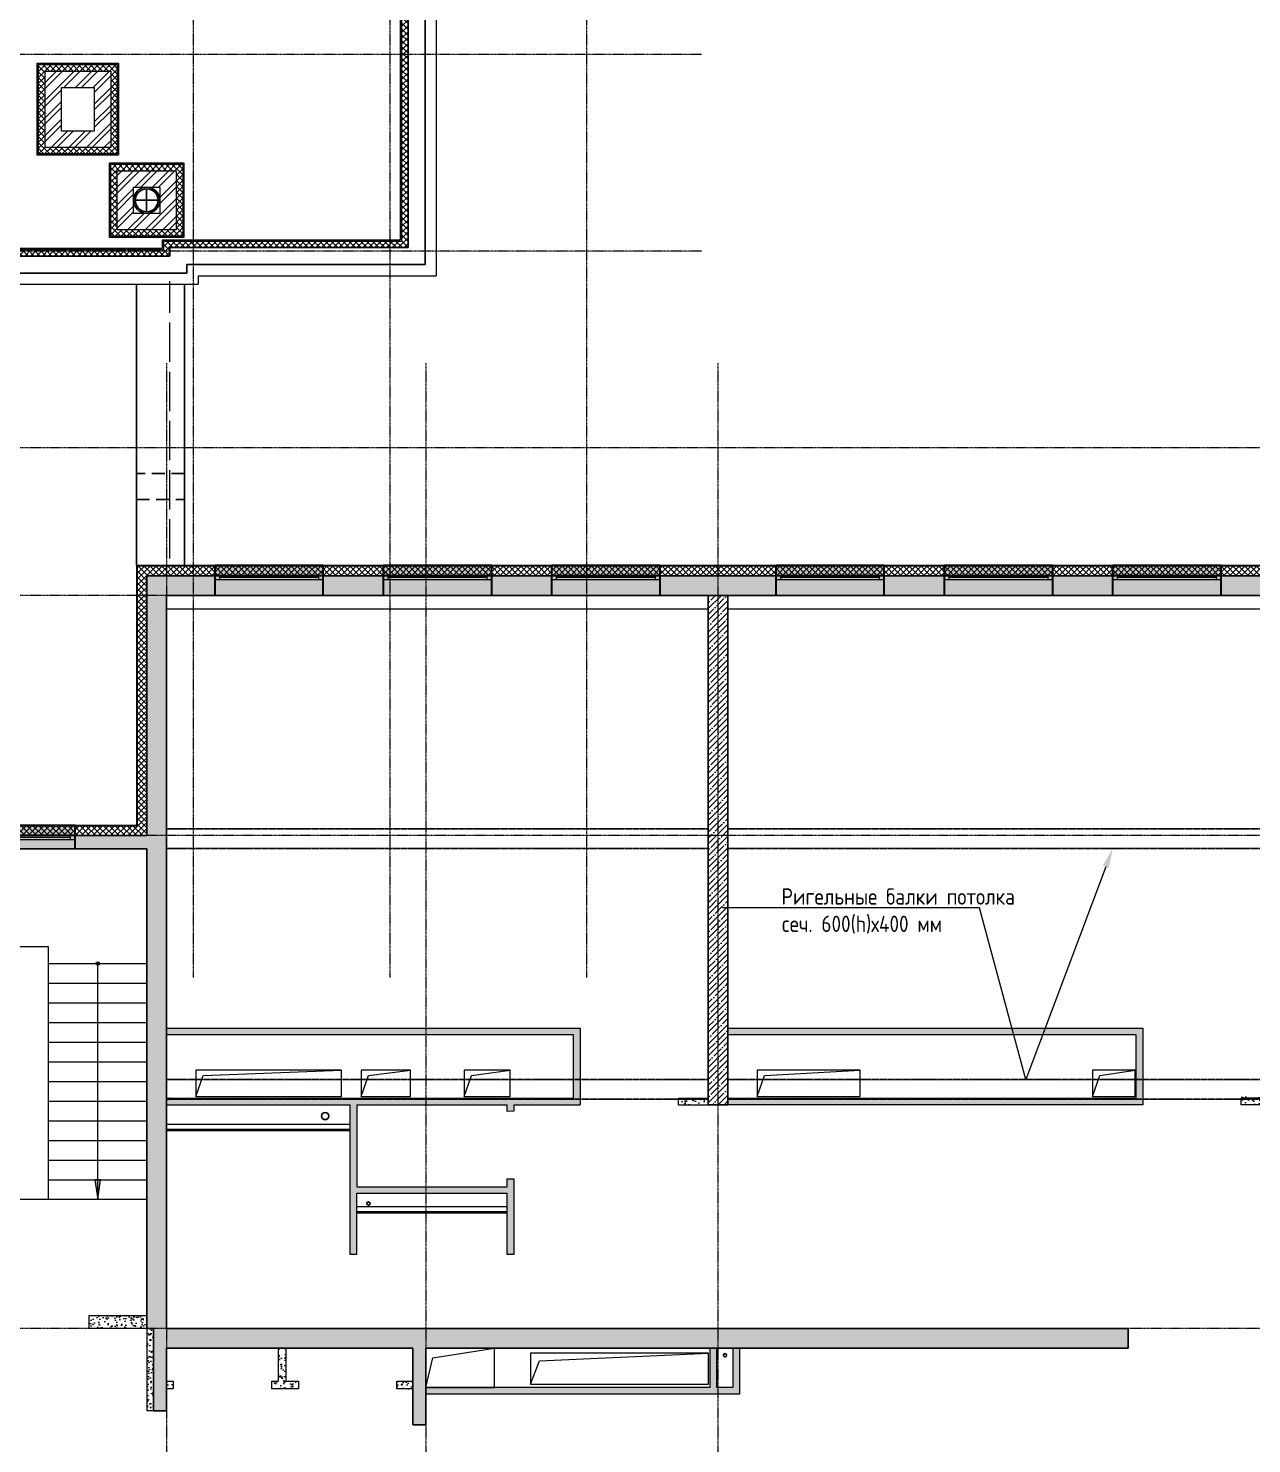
# Model space of a CAD drawing. Header units: millimetres. Extents: x -222892 to 671268, y 0 to 135099.
# Drawn here: x 345003 to 363671, y 73409 to 95001 of the extents above; entities that cross this region are included whole.
import ezdxf
from ezdxf import colors
from ezdxf.entities.mleader import LeaderData, LeaderLine
from ezdxf.enums import TextEntityAlignment as Align
from ezdxf.math import Vec2, Vec3

# ---------------------------------------------------------------- set-up
doc = ezdxf.new("R2010")
doc.units = ezdxf.units.MM
for name, pattern in [('ACAD_ISO02W100', [15, 12, -3]), ('ADSK_Штриховая_ш2 п1', [3, 2, -1]), ('HIDDEN', [6, 4, -2]), ('осевая', [2, 1.25, -0.25, 0.25, -0.25])]:
    doc.linetypes.add(name, pattern=pattern)
for name, color, linetype in [('_TEXT', 7, 'Continuous'), ('АР_Парапет', 142, 'Continuous'), ('АР_Сущ Несущая стена', 216, 'Continuous'), ('КР_БалкиЖБ', 7, 'ADSK_Штриховая_ш2 п1'), ('М_дефлектор', 122, 'Continuous'), ('ОТВ.ВК', 212, 'Continuous'), ('перекр 0.3', 181, 'Continuous')]:
    doc.layers.add(name, color=color, linetype=linetype)
for name, color, linetype, lineweight in [('АР_Лестницы', 250, 'Continuous', 15), ('АР_Навесной фасад', 190, 'Continuous', 5), ('АР_Окна БЛОК', 250, 'Continuous', 5), ('АР_Перегородки газоблок', 165, 'Continuous', 5), ('АР_Перегородки газоблок_Штрих', 165, 'Continuous', 5), ('АР_Перегородки кирпич', 244, 'Continuous', 5), ('АР_Перегородки_кирпич_Штрих', 244, 'Continuous', 5), ('АР_Подоконники', 163, 'Continuous', 5), ('АР_Утеплитель', 154, 'Continuous', 5), ('АР_Штрих утеплитель', 24, 'Continuous', 5), ('АР_Штриховка монолит', 250, 'Continuous', 5), ('КР_Оси', 7, 'Continuous', 5), ('КР_Тонкая', 250, 'Continuous', 5), ('М_проемы ОВ 4-5эт', 172, 'Continuous', 5), ('пунктир', 251, 'Continuous', 5)]:
    doc.layers.add(name, color=color, linetype=linetype, lineweight=lineweight)
doc.styles.add('ISOCPEUR', font='isocpeur.ttf', dxfattribs={"width": 0.85})

# ---------------------------------------------------------------- blocks, each defined once
blk = doc.blocks.new('_DotSmall')
at = {"color": 0, "linetype": 'ByBlock', "const_width": 0.5}
blk.add_lwpolyline([(-0.0625, 0, 1), (0.0625, 0, 1)], format="xyb", close=True, dxfattribs=at)
blk = doc.blocks.new('*U4577')
h = blk.add_hatch(color=256)
h.dxf.hatch_style = 1
edge = h.paths.add_edge_path()
edge.add_arc((0, 0), 27.6, 359.64, 719.64)
h = blk.add_hatch(color=256)
h.dxf.hatch_style = 1
h.paths.add_polyline_path([(3300, -44), (3300, 44), (3600, 0)])
blk.add_line((3600, 0), (0, 0))
blk.add_lwpolyline([(3300, 44), (3300, -44), (3600, 0), (3300, 44)])
blk.add_circle((0, 0), 27.6)
blk = doc.blocks.new('*U4499')
at = {"true_color": 0xffffff}
h = blk.add_hatch(color=7, dxfattribs=at)
h.dxf.hatch_style = 1
h.paths.add_polyline_path([(-1600, -140), (0, -140), (0, 220), (-1600, 220)])
at = {"lineweight": 30}
for p, q in [((-1600, -140), (-1600, 220)), ((0, -140), (0, 220))]:
    blk.add_line(p, q, dxfattribs=at)
for p, q in [((0, 220), (-1600, 220)), ((-1600, 70), (0, 70)), ((-1600, 0), (0, 0)), ((-1530, 0), (-1530, 70)), ((-1530, 35), (-70, 35)), ((-70, 0), (-70, 70)), ((-1600, -140), (0, -140)), ((-1600, -140), (-1600, -140)), ((-1600, -140), (-1600, -140)), ((0, -140), (0, -140)), ((0, -140), (0, -140))]:
    blk.add_line(p, q)
blk = doc.blocks.new('*U4551')
at = {"true_color": 0xffffff}
h = blk.add_hatch(color=7, dxfattribs=at)
h.dxf.hatch_style = 1
h.paths.add_polyline_path([(-1650, -240), (0, -240), (0, 220), (-1650, 220)])
at = {"lineweight": 30}
for p, q in [((-1650, -240), (-1650, 220)), ((0, -240), (0, 220))]:
    blk.add_line(p, q, dxfattribs=at)
for p, q in [((0, 220), (-1650, 220)), ((-1650, 70), (0, 70)), ((-1650, 0), (0, 0)), ((-1580, 0), (-1580, 70)), ((-1580, 35), (-70, 35)), ((-70, 0), (-70, 70)), ((-1650, -240), (0, -240)), ((-1650, -240), (-1650, -240)), ((-1650, -240), (-1650, -240)), ((0, -240), (0, -240)), ((0, -240), (0, -240))]:
    blk.add_line(p, q)
blk = doc.blocks.new('A$Cd8bddbec')
at = {"color": 251, "linetype": 'ByBlock'}
for points in [[(-175, 0), (175, 0)], [(-2, 175), (-2, -175)]]:
    blk.add_lwpolyline(points, dxfattribs=at)
blk.add_circle((0, 0), 175, dxfattribs=at)
at = {"layer": 'М_дефлектор'}
blk.add_circle((-2, 0), 200, dxfattribs=at)
blk = doc.blocks.new('*U5853')
at = {"color": 0, "linetype": 'ByBlock', "lineweight": -2, "ltscale": 10}
blk.add_line((0, 0), (-79501, 0), dxfattribs=at)
blk = doc.blocks.new('*U5858')
at = {"color": 0, "linetype": 'ByBlock', "lineweight": -2, "ltscale": 10}
blk.add_line((0, 0), (0, -36499), dxfattribs=at)
at = {"color": 0, "linetype": 'Continuous', "lineweight": -2}
blk.add_line((0, -36499), (0, -36599), dxfattribs=at)
blk.add_circle((0, -36999), 400, dxfattribs=at)
at = {"color": 0, "linetype": 'Continuous', "lineweight": -2, "style": 'ISOCPEUR', "width": 0.85}
blk.add_text('5', height=350, dxfattribs=at).set_placement((0, -36999), align=Align.MIDDLE_CENTER)
blk = doc.blocks.new('*U5859')
at = {"color": 0, "linetype": 'ByBlock', "lineweight": -2, "ltscale": 10}
blk.add_line((0, 0), (0, -36499), dxfattribs=at)
at = {"color": 0, "linetype": 'Continuous', "lineweight": -2}
blk.add_line((0, -36499), (0, -36599), dxfattribs=at)
blk.add_circle((0, -36999), 400, dxfattribs=at)
at = {"color": 0, "linetype": 'Continuous', "lineweight": -2, "style": 'ISOCPEUR', "width": 0.85}
blk.add_text('7', height=350, dxfattribs=at).set_placement((0, -36999), align=Align.MIDDLE_CENTER)
blk = doc.blocks.new('*U5860')
at = {"color": 0, "linetype": 'ByBlock', "lineweight": -2, "ltscale": 10}
blk.add_line((0, 0), (0, -36499), dxfattribs=at)
at = {"color": 0, "linetype": 'Continuous', "lineweight": -2}
blk.add_line((0, -36499), (0, -36599), dxfattribs=at)
blk.add_circle((0, -36999), 400, dxfattribs=at)
at = {"color": 0, "linetype": 'Continuous', "lineweight": -2, "style": 'ISOCPEUR', "width": 0.85}
blk.add_text('9', height=350, dxfattribs=at).set_placement((0, -36999), align=Align.MIDDLE_CENTER)
blk = doc.blocks.new('*U5868')
at = {"color": 0, "linetype": 'ByBlock', "lineweight": -2, "ltscale": 10}
blk.add_line((0, 0), (-79501, 0), dxfattribs=at)
blk = doc.blocks.new('*U5869')
at = {"color": 0, "linetype": 'ByBlock', "lineweight": -2, "ltscale": 10}
blk.add_line((0, 0), (-79501, 0), dxfattribs=at)
blk = doc.blocks.new('*U5870')
at = {"color": 0, "linetype": 'ByBlock', "lineweight": -2, "ltscale": 10}
blk.add_line((0, 0), (-79501, 0), dxfattribs=at)
blk = doc.blocks.new('*U5871')
at = {"color": 0, "linetype": 'ByBlock', "lineweight": -2, "ltscale": 10}
blk.add_line((0, 0), (-35117, 0), dxfattribs=at)
blk = doc.blocks.new('*U5872')
at = {"color": 0, "linetype": 'ByBlock', "lineweight": -2, "ltscale": 10}
blk.add_line((0, 0), (-35117, 0), dxfattribs=at)
blk = doc.blocks.new('*U5889')
at = {"color": 0, "linetype": 'ByBlock', "lineweight": -2, "ltscale": 10}
blk.add_line((0, 0), (0, -53278), dxfattribs=at)
blk = doc.blocks.new('*U5890')
at = {"color": 0, "linetype": 'ByBlock', "lineweight": -2, "ltscale": 10}
blk.add_line((0, 0), (0, -53278), dxfattribs=at)
blk = doc.blocks.new('*U5891')
at = {"color": 0, "linetype": 'ByBlock', "lineweight": -2, "ltscale": 10}
blk.add_line((0, 0), (0, -53278), dxfattribs=at)
blk = doc.blocks.new('A$C4c190d01')
at = {"layer": 'КР_Оси', "linetype": 'осевая'}
for name, p in [('*U5889', (17569.9, 78593.6)), ('*U5890', (20569.9, 78593.6)), ('*U5891', (23569.9, 78593.6)), ('*U5872', (25328.8, 39395)), ('*U5871', (25328.8, 36395)), ('*U5858', (17165, 34687.4)), ('*U5859', (21120, 34687.4)), ('*U5860', (25575, 34687.4)), ('*U5870', (69712.8, 33395)), ('*U5869', (69712.8, 31145)), ('*U5868', (69712.8, 27480)), ('*U5853', (69712.8, 19960))]:
    blk.add_blockref(name, p, dxfattribs=at)

msp = doc.modelspace()

# ---------------------------------------------------------------- hatches: boundary and pattern name
at = {"layer": 'АР_Перегородки газоблок_Штрих', "ltscale": 100}
h = msp.add_hatch(dxfattribs=at)
h.set_pattern_fill('AR-CONC', color=256)
h.paths.add_polyline_path([(353423.3, 79748.5), (347518.7, 79748.5), (347518.7, 79648.5), (353323.3, 79648.5), (353323.3, 78680.3), (353423.3, 78680.3)])
h.paths.add_polyline_path([(347518.7, 79748.5), (347113.8, 79748.5), (347113.8, 79648.5), (347518.7, 79648.5)])
h = msp.add_hatch(dxfattribs=at)
h.set_pattern_fill('AR-CONC', color=256)
h.paths.add_polyline_path([(362010.1, 79748.5), (356094.7, 79748.5), (356094.7, 79648.4), (361910.2, 79648.4), (361910.2, 78680.3), (362010.2, 78680.3)])
h.paths.add_polyline_path([(356094.7, 79748.4), (355678.8, 79748.4), (355678.8, 79648.4), (356094.7, 79648.4)])
h = msp.add_hatch(dxfattribs=at)
h.set_pattern_fill('AR-CONC', color=256)
h.paths.add_polyline_path([(352411.5, 77448.7), (352311.3, 77448.6), (352310.9, 77328.8), (350014.1, 77328.6), (350014.1, 78580.4), (352311.2, 78580.3), (352311.4, 78478.7), (352411.4, 78479), (352411.2, 78580.3), (353423.3, 78580.3), (353423.4, 78680.3), (347266.5, 78680.4), (347113.8, 78700.4), (347113.8, 78580.4), (349914.1, 78580.3), (349914.1, 76295.8), (350014.1, 76295.8), (350014.1, 77228.7), (352311.1, 77228.7), (352311.5, 76295.7), (352411.5, 76295.7)])
h = msp.add_hatch(dxfattribs=at)
h.set_pattern_fill('AR-CONC', color=256)
h.paths.add_polyline_path([(355378.8, 78679.4), (354923.3, 78679.4), (354923.3, 78580.3), (355378.8, 78580.3)])
h = msp.add_hatch(dxfattribs=at)
h.set_pattern_fill('AR-CONC', color=256)
h.paths.add_polyline_path([(362010.2, 78680.3), (355678.8, 78679.9), (355678.8, 78580.3), (362010, 78580.3)])
h = msp.add_hatch(dxfattribs=at)
h.set_pattern_fill('AR-CONC', color=256)
h.paths.add_polyline_path([(363943.8, 78640.3), (363943.8, 78700.3), (363697.7, 78700.2), (363697.7, 78580.2), (363700.3, 78580.2), (363510.1, 78580.2), (363510.1, 78700.2), (363697.6, 78700.2), (363697.7, 78580.2), (363943.8, 78580.3)])
h = msp.add_hatch(dxfattribs=at)
h.set_pattern_fill('AR-CONC', color=256)
h.paths.add_polyline_path([(345932.7, 75365.7), (345932.7, 75165.7), (346813.7, 75165.7), (346813.9, 75365.7)])
h = msp.add_hatch(dxfattribs=at)
h.set_pattern_fill('AR-CONC', color=256)
h.paths.add_polyline_path([(346813.8, 75165.7), (346913.8, 75165.7), (346913.8, 73908.2), (346813.8, 73908.2)])
h = msp.add_hatch(dxfattribs=at)
h.set_pattern_fill('AR-CONC', color=256)
h.paths.add_polyline_path([(350627, 74364.5), (350627, 74244.5), (350868.7, 74244.5), (350868.9, 74364.5)])
h.paths.add_polyline_path([(349127, 74244.5), (349127, 74364.5), (348933.8, 74364.5), (348933.8, 74865.7), (348813.8, 74865.7), (348813.8, 74364.5), (348713.9, 74364.5), (348713.7, 74244.5)])
h = msp.add_hatch(dxfattribs=at)
h.set_pattern_fill('AR-CONC', color=256)
h.paths.add_polyline_path([(355503.8, 74264.5), (355503.8, 74865.7), (355403.8, 74865), (355403.8, 74264.5), (351068.8, 74264.5), (351068.8, 74164.5), (355853.8, 74164.5), (355853.8, 74865.7), (355753.8, 74865.7), (355753.8, 74264.5)])
h = msp.add_hatch(dxfattribs=at)
h.set_pattern_fill('AR-CONC', color=256)
h.paths.add_polyline_path([(347213.8, 74364.5), (347113.8, 74364.5), (347113.8, 74244.5), (347213.8, 74244.5)])
at = {"layer": 'АР_Перегородки_кирпич_Штрих', "ltscale": 500}
h = msp.add_hatch(dxfattribs=at)
h.set_pattern_fill('ANSI32', color=256, scale=20)
h.paths.add_polyline_path([(346260.5, 93184.3), (345260.5, 93184.3), (345260.5, 94347.1), (346260.5, 94347.1)])
h.paths.add_polyline_path([(346010.5, 93434.3), (345510.5, 93434.3), (345510.5, 94097.1), (346010.5, 94097.1)], flags=16)
h = msp.add_hatch(dxfattribs=at)
h.set_pattern_fill('ANSI32', color=256, scale=20)
edge = h.paths.add_edge_path()
edge.add_arc((346808.7, 92378.5), 200, 180, 187.71982, ccw=False)
edge.add_arc((346808.7, 92378.5), 200, 172.28018, 180, ccw=False)
edge.add_line((346610.5, 92405.3), (346610.5, 92578.4))
edge.add_line((346610.5, 92578.4), (346805.4, 92578.4))
edge.add_arc((346808.7, 92378.5), 200, 89.05894, 90.94909, ccw=False)
edge.add_line((346812, 92578.4), (347008.7, 92578.5))
edge.add_line((347008.7, 92578.5), (347008.7, 92178.5))
edge.add_line((347008.7, 92178.5), (346697.6, 92178.4))
edge.add_line((346697.6, 92178.4), (346690, 91928.5))
edge.add_line((346690, 91928.5), (347258.7, 91928.5))
edge.add_line((347258.7, 91928.5), (347258.7, 92792.1))
edge.add_line((347258.7, 92792.1), (346767.5, 92792.1))
edge.add_line((346767.5, 92792.1), (346767.5, 92828.4))
edge.add_line((346767.5, 92828.4), (346360.5, 92828.4))
edge.add_line((346360.5, 92828.4), (346360.5, 91928.5))
edge.add_line((346360.5, 91928.5), (346562.6, 91928.5))
edge.add_line((346562.6, 91928.5), (346690, 91928.5))
edge.add_line((346690, 91928.5), (346697.6, 92178.4))
edge.add_line((346697.6, 92178.4), (346610.5, 92178.4))
edge.add_line((346610.5, 92178.4), (346610.5, 92351.6))
h.paths.add_polyline_path([(347258.7, 92828.5), (346767.5, 92828.4), (346767.5, 92792.1), (347258.7, 92792.1)])
at = {"layer": 'АР_Утеплитель', "ltscale": 500}
h = msp.add_hatch(dxfattribs=at)
h.set_pattern_fill('ANSI37', color=256, scale=20)
h.paths.add_polyline_path([(346260.5, 93184.3), (345260.5, 93184.3), (345260.5, 94347.1), (346260.5, 94347.1)], flags=16)
h.paths.add_polyline_path([(346360.5, 93084.3), (345160.5, 93084.3), (345160.5, 94447.1), (346360.5, 94447.1)])
h = msp.add_hatch(dxfattribs=at)
h.set_pattern_fill('ANSI37', color=256, scale=20)
h.paths.add_polyline_path([(346767.5, 92897.1), (346683.6, 92897.1), (346681.7, 92928.4), (346260.5, 92928.4), (346260.5, 91828.5), (346360.5, 91928.5), (346360.5, 92828.4), (346767.5, 92828.4)])
h.paths.add_polyline_path([(347358.7, 92928.5), (346767.9, 92928.4), (346767.9, 92897.1), (346767.6, 92828.4), (347258.7, 92828.5), (347258.7, 92792.1), (347358.7, 92792.1)])
h.paths.add_polyline_path([(346767.5, 92928.4), (346683.6, 92928.4), (346683.6, 92897.1), (346767.5, 92897.1)])
h.paths.add_polyline_path([(347358.7, 92792.1), (347258.7, 92792.1), (347258.7, 91928.5), (346360.5, 91928.5), (346260.5, 91828.5), (347358.7, 91828.5)])
at = {"layer": 'АР_Утеплитель', "ltscale": 100}
h = msp.add_hatch(dxfattribs=at)
h.set_pattern_fill('ANSI37', color=256, scale=20)
h.paths.add_polyline_path([(398463.8, 64815.7), (392113.8, 64815.7), (392113.8, 82685.7), (381613.8, 82685.7), (381613.8, 86650.7), (346813.8, 86650.7), (346813.8, 82685.7), (341838.6, 82685.7), (341838.6, 82835.7), (346663.8, 82835.7), (346663.8, 86800.7), (381763.8, 86800.7), (381763.8, 82835.7), (392263.8, 82835.7), (392263.8, 64965.7), (398613.8, 64965.7), (398613.8, 54955.7), (385213.8, 54955.7), (385213.8, 61305.7), (377333.8, 61305.7), (377333.8, 66495.7), (369098.5, 66495.7), (369098.5, 66245.7), (368948.5, 66245.7), (368948.5, 66645.7), (377483.8, 66645.7), (377483.8, 61455.7), (385363.8, 61455.7), (385363.8, 55105.7), (398463.8, 55105.7)])
at = {"layer": 'АР_Штрих утеплитель', "ltscale": 500}
h = msp.add_hatch(dxfattribs=at)
h.set_pattern_fill('ANSI37', color=256, scale=20)
h.paths.add_polyline_path([(353097.5, 127630.7), (350518.7, 127630.7), (350518.7, 127530.7), (353097.5, 127530.7)])
edge = h.paths.add_edge_path()
edge.add_line((350518.7, 127630.7), (344547.5, 127630.7))
edge.add_line((344547.5, 127630.7), (344547.5, 130631.1))
edge.add_line((344547.5, 130631.1), (335487.5, 130630.7))
edge.add_line((335487.5, 130630.7), (335487.5, 127122.7))
edge.add_line((335487.5, 127122.7), (334996.5, 127122.7))
edge.add_arc((336296.1, 116876.8), 10328, 97.22897, 132.48441)
edge.add_arc((334278.5, 119160.7), 7281.3, 132.91387, 150.37698)
edge.add_arc((334278.5, 119160.7), 7281.3, 150.37698, 180)
edge.add_line((326997.2, 119160.7), (326997.2, 118630.7))
edge.add_line((326997.2, 118630.7), (323487.5, 118630.7))
edge.add_line((323487.5, 118630.7), (323487.5, 106570.7))
edge.add_line((323487.5, 106570.7), (329427.3, 106570.7))
edge.add_line((329427.3, 106570.7), (329427.3, 82275.7))
edge.add_line((329427.3, 82275.7), (336038.8, 82275.7))
edge.add_line((336038.8, 82275.7), (336038.8, 82375.7))
edge.add_line((336038.8, 82375.7), (329527.3, 82375.7))
edge.add_line((329527.3, 82375.7), (329527.3, 106670.7))
edge.add_line((329527.3, 106670.7), (323587.5, 106670.7))
edge.add_line((323587.5, 106670.7), (323587.5, 118530.7))
edge.add_line((323587.5, 118530.7), (327097.2, 118530.7))
edge.add_line((327097.2, 118530.7), (327098.7, 119295.7))
edge.add_arc((334275.8, 119161.9), 7178.3, 150.18594, 178.93195, ccw=False)
edge.add_arc((334278.5, 119160.7), 7181.3, 133.07839, 150.18856, ccw=False)
edge.add_arc((336295.6, 116878.6), 10226.2, 97.26253, 132.60028, ccw=False)
edge.add_line((335002.8, 127022.7), (335587.5, 127022.7))
edge.add_line((335587.5, 127022.7), (335587.5, 130530.7))
edge.add_line((335587.5, 130530.7), (344447.5, 130530.7))
edge.add_line((344447.5, 130530.7), (344447.5, 127630.7))
edge.add_line((344447.5, 127630.7), (344447.5, 127530.7))
edge.add_line((344447.5, 127530.7), (350518.7, 127530.7))
edge.add_line((350518.7, 127530.7), (350518.7, 127630.7))
h = msp.add_hatch(dxfattribs=at)
h.set_pattern_fill('ANSI37', color=256, scale=20)
h.paths.add_polyline_path([(341607.3, 91525.7), (347164.6, 91525.7), (347164.6, 91655.7), (350797.5, 91655.7), (350797.5, 99215.7), (347627.3, 99215.7), (347627.3, 102135.8), (347527.3, 102135.8), (347527.3, 99115.7), (350697.5, 99115.7), (350697.5, 91755.7), (347064.6, 91755.7), (347064.6, 91625.7), (341507.3, 91625.7), (341507.3, 82845.7), (341607.3, 82845.7)])
at = {"layer": 'АР_Штриховка монолит', "ltscale": 100}
h = msp.add_hatch(dxfattribs=at)
h.set_pattern_fill('ANSI35', color=256, scale=20)
h.paths.add_polyline_path([(381313.8, 86650.7), (346813.8, 86650.7), (346813.8, 82685.7), (346813.8, 82485.7), (346813.8, 75165.7), (346913.8, 75165.7), (346913.8, 73908.2), (347113.8, 73908.2), (347113.8, 74865.7), (350868.8, 74865.7), (350868.8, 73683.2), (351068.8, 73683.2), (351068.8, 74865.7), (361785.8, 74865.7), (361785.8, 75165.7), (347113.8, 75165.7), (347113.8, 86350.7), (381313.8, 86350.7)])
h = msp.add_hatch(dxfattribs=at)
h.set_pattern_fill('ANSI35', color=256, scale=20)
h.paths.add_polyline_path([(355678.8, 86350.7), (355378.8, 86350.7), (355378.8, 78580.3), (355678.8, 78580.3)])
h = msp.add_hatch(dxfattribs=at)
h.set_pattern_fill('ANSI35', color=256, scale=20)
h.paths.add_polyline_path([(336441.8, 82135.7), (343033.8, 82135.7), (343033.8, 74745.8), (343233.8, 74745.8), (343233.8, 82485.7), (346813.8, 82485.7), (346813.8, 82685.7), (341838.6, 82665.7), (341838.6, 82365.7), (336398.8, 82365.7), (336198.8, 82365.7), (336398.8, 82135.7)])

# ---------------------------------------------------------------- linework, layer by layer
at = {"layer": 'АР_Лестницы', "ltscale": 100}
for p, q in [((345311.2, 80987), (343233.8, 80987)), ((345311.3, 77134.2), (345311.2, 80987)), ((345311.2, 80734.2), (346813.8, 80734.2)), ((345311.4, 80434.2), (346813.8, 80434.2)), ((345311.4, 80134.2), (346813.8, 80134.2)), ((345311.4, 79834.2), (346813.8, 79834.2)), ((345311.4, 79534.2), (346813.8, 79534.2)), ((345311.4, 79234.2), (346813.8, 79234.2)), ((345311.4, 78934.2), (346813.8, 78934.2)), ((345311.4, 78634.2), (346813.8, 78634.2)), ((345311.4, 78334.2), (346813.8, 78334.2)), ((345311.4, 78034.2), (346813.8, 78034.2)), ((345311.4, 77734.2), (346813.8, 77734.2)), ((345311.4, 77434.2), (346813.8, 77434.2))]:
    msp.add_line(p, q, dxfattribs=at)
msp.add_lwpolyline([(346813.8, 77134.2), (344773.8, 77134.2), (344773.7, 80987)], dxfattribs=at)
at = {"layer": 'АР_Навесной фасад', "ltscale": 100}
for p, q in [((351227.5, 99645.7), (351227.5, 91225.7)), ((347594.6, 91225.7), (351227.5, 91225.7)), ((347594.6, 91225.7), (347594.6, 91095.7)), ((342037.3, 91095.7), (347594.6, 91095.7)), ((346653.8, 86810.7), (381773.8, 86810.7)), ((346653.8, 86810.7), (346653.8, 82845.7)), ((346663.8, 86800.7), (381763.8, 86800.7)), ((346663.8, 86800.7), (346663.8, 82835.7)), ((336038.8, 82845.7), (346653.8, 82845.7)), ((336048.8, 82835.7), (346663.8, 82835.7))]:
    msp.add_line(p, q, dxfattribs=at)
at = {"layer": 'АР_Парапет', "ltscale": 500}
for p, q in [((351057.5, 99475.7), (351057.5, 91395.7)), ((350797.5, 99215.7), (350797.5, 91655.7)), ((347164.6, 91655.7), (350797.5, 91655.7)), ((347164.6, 91655.7), (347164.6, 91525.7)), ((341607.3, 91525.7), (347164.6, 91525.7)), ((347424.6, 91395.7), (351057.5, 91395.7)), ((347424.6, 91395.7), (347424.6, 91265.7)), ((341867.3, 91265.7), (347424.6, 91265.7)), ((346652.5, 86809.1), (346652.5, 91095.7)), ((347387.3, 86810.7), (347387.3, 91095.7))]:
    msp.add_line(p, q, dxfattribs=at)
at = {"layer": 'АР_Перегородки газоблок', "ltscale": 100}
for p, q in [((353423.3, 79748.5), (353423.3, 78700.3)), ((346813.8, 75165.7), (346813.8, 73908.2)), ((355403.8, 74865.7), (355403.8, 74264.5)), ((355503.8, 74865.7), (355503.8, 74264.5)), ((355753.8, 74865.7), (355753.8, 74264.5)), ((355853.8, 74865.7), (355853.8, 74164.5)), ((355403.8, 74264.5), (351068.8, 74264.5)), ((355853.8, 74164.5), (351068.8, 74164.5)), ((355753.8, 74264.5), (355503.8, 74264.5)), ((346913.8, 73908.2), (346813.8, 73908.2))]:
    msp.add_line(p, q, dxfattribs=at)
for points in [[(347113.8, 79748.5), (353423.3, 79748.5)], [(362010.2, 79748.5), (362010.2, 78580.3), (355678.8, 78580.3)], [(355678.8, 79748.4), (362010.2, 79748.5)], [(347113.8, 78680.3), (353323.3, 78680.3), (353323.3, 79648.5)], [(353323.3, 79648.5), (347113.8, 79648.5)], [(355678.8, 78679.5), (361910.2, 78680.3), (361910.2, 79648.4)], [(361910.2, 79648.4), (355678.8, 79648.4)], [(353423.3, 78700.3), (353423.3, 78580.3)], [(354923.3, 78580.3), (354923.3, 78679.4)], [(354923.3, 78679.4), (355378.8, 78679.4)], [(363510.1, 78580.3), (363510.1, 78680.3)], [(363943.8, 78680.3), (363510.1, 78680.3)], [(347113.8, 78580.3), (349914.1, 78580.3)], [(349914.1, 76295.8), (349914.1, 78580.3)], [(350014.1, 78580.3), (352311.2, 78580.4)], [(350014.1, 78580.3), (350014.1, 77328.7), (352311.1, 77328.7), (352311.1, 77448.7), (352411.5, 77448.7)], [(352311.5, 78478.7), (352311.2, 78580.3)], [(352411.5, 78479), (352311.5, 78478.7)], [(352411.2, 78580.3), (353423.3, 78580.3)], [(352411.2, 78580.3), (352411.5, 78479)], [(354923.3, 78580.3), (355378.8, 78580.3)], [(363943.8, 78580.3), (363510.1, 78580.3)], [(347113.8, 78281.5), (349914.1, 78281.5)], [(347113.8, 78206.5), (349914.1, 78206.5)], [(349914.1, 78181.5), (347113.8, 78181.5)], [(352411.5, 77448.7), (352411.5, 76295.7)], [(350014.1, 76295.8), (350014.1, 77228.7), (352311.1, 77228.7)], [(352311.5, 76295.7), (352311.2, 77228.7)], [(350014.1, 77025.9), (352311.2, 77026.2)], [(350014.1, 76950.9), (352311.2, 76951.2)], [(352311.2, 76926.2), (350014.1, 76925.9)], [(350014.1, 76295.8), (349914.1, 76295.8)], [(352411.5, 76295.7), (352311.5, 76295.7)], [(346813.8, 75165.7), (345932.7, 75165.7), (345932.7, 75365.7), (346813.8, 75365.7)], [(348813.8, 74865.7), (348813.8, 74364.5)], [(348933.8, 74865.7), (348933.8, 74364.5)], [(347113.8, 74364.5), (347213.8, 74364.5)], [(347213.8, 74364.5), (347213.8, 74244.5)], [(348713.8, 74364.5), (348813.8, 74364.5)], [(349127, 74364.5), (349127, 74244.5), (348713.8, 74244.5)], [(348713.8, 74364.5), (348713.8, 74244.5)], [(348933.8, 74364.5), (349127, 74364.5)], [(350627, 74364.5), (350868.8, 74364.5)], [(350868.8, 74244.5), (350627, 74244.5), (350627, 74364.5)], [(347213.8, 74244.5), (347113.8, 74244.5)]]:
    msp.add_lwpolyline(points, dxfattribs=at)
at = {"layer": 'АР_Перегородки кирпич', "linetype": 'Continuous', "ltscale": 100}
for points in [[(346260.5, 93184.3), (345260.5, 93184.3), (345260.5, 94347.1), (346260.5, 94347.1)], [(346010.5, 93434.3), (345510.5, 93434.3), (345510.5, 94097.1), (346010.5, 94097.1)], [(346360.5, 92828.4), (347258.7, 92828.4), (347258.7, 91928.5), (346360.5, 91928.5)], [(347008.7, 92178.5), (346610.5, 92178.4), (346610.5, 92578.4), (347008.7, 92578.5)], [(346610.5, 92578.4), (347008.7, 92578.4), (347008.7, 92178.5), (346610.5, 92178.5)]]:
    msp.add_lwpolyline(points, close=True, dxfattribs=at)
at = {"layer": 'АР_Подоконники', "ltscale": 100}
for p, q in [((347113.8, 86147.2), (355378.8, 86147.1)), ((355678.8, 86147.2), (363943.8, 86147.1))]:
    msp.add_line(p, q, dxfattribs=at)
at = {"layer": 'АР_Сущ Несущая стена', "ltscale": 100}
for p, q in [((346813.8, 86650.7), (381613.8, 86650.7)), ((346813.8, 86650.7), (346813.8, 82685.7)), ((347113.8, 86350.7), (381313.8, 86350.7)), ((347113.8, 86350.7), (347113.8, 75165.7)), ((355378.8, 86350.7), (355378.8, 78580.3)), ((355678.8, 86350.7), (355678.8, 78580.3)), ((336198.8, 82685.7), (346813.8, 82685.7)), ((343233.8, 82485.7), (346813.8, 82485.7)), ((346813.8, 82485.7), (346813.8, 75165.7)), ((355378.8, 78580.3), (355678.8, 78580.3)), ((346813.8, 75165.7), (346913.8, 75165.7)), ((346813.8, 75165.7), (346913.8, 75165.7)), ((346913.8, 75165.7), (346913.8, 73908.2)), ((347113.8, 75165.7), (361785.8, 75165.7)), ((361785.8, 74865.7), (361785.8, 75165.7)), ((347113.8, 74865.7), (347113.8, 73908.2)), ((347113.8, 74865.7), (350868.8, 74865.7)), ((350868.8, 74865.7), (350868.8, 73698.2)), ((351068.8, 74865.7), (361785.8, 74865.7)), ((351068.8, 74865.7), (351068.8, 73698.2)), ((346913.8, 73908.2), (347113.8, 73908.2)), ((350868.8, 73698.2), (351068.8, 73698.2))]:
    msp.add_line(p, q, dxfattribs=at)
at = {"layer": 'АР_Утеплитель', "ltscale": 500}
for points in [[(346380.5, 93064.3), (345140.5, 93064.3), (345140.5, 94467.1), (346380.5, 94467.1)], [(346360.5, 93084.3), (345160.5, 93084.3), (345160.5, 94447.1), (346360.5, 94447.1)], [(346240.5, 92948.4), (347378.7, 92948.4), (347378.7, 91808.5), (346240.5, 91808.5)], [(346260.5, 92928.4), (347358.7, 92928.4), (347358.7, 91828.5), (346260.5, 91828.5)]]:
    msp.add_lwpolyline(points, close=True, dxfattribs=at)
at = {"layer": 'АР_Штрих утеплитель', "ltscale": 500}
for p, q in [((350697.5, 99115.7), (350697.5, 91755.7)), ((350677.5, 99095.7), (350677.5, 91775.7)), ((347044.6, 91775.7), (350677.5, 91775.7)), ((347044.6, 91775.7), (347044.6, 91645.7)), ((341487.3, 91645.7), (347044.6, 91645.7)), ((341507.3, 91625.7), (347064.6, 91625.7)), ((347064.6, 91755.7), (350697.5, 91755.7)), ((347064.6, 91755.7), (347064.6, 91625.7))]:
    msp.add_line(p, q, dxfattribs=at)
at = {"layer": 'КР_БалкиЖБ'}
for p, q in [((347113.8, 82790.7), (355377, 82790.7)), ((355678.8, 82790.7), (363943.8, 82790.7)), ((347113.8, 82490.7), (355377, 82490.7)), ((355678.8, 82490.7), (363943.8, 82490.7)), ((347113.8, 78965.7), (355377, 78965.7)), ((355678.8, 78965.7), (363943.8, 78965.7)), ((347113.8, 78665.7), (355377, 78665.7)), ((355678.8, 78665.7), (363943.8, 78665.7))]:
    msp.add_line(p, q, dxfattribs=at)
at = {"layer": 'М_проемы ОВ 4-5эт'}
for points in [[(347558.7, 78706.3), (349783.7, 78706.3), (349783.7, 79106.3), (347558.7, 79106.3)], [(350083.7, 78706.3), (350833.7, 78706.3), (350833.7, 79106.3), (350083.7, 79106.3)], [(351653.3, 78705.3), (352353.3, 78705.3), (352353.3, 79105.3), (351653.3, 79105.3)], [(356123.7, 78706.3), (357698.7, 78706.3), (357698.7, 79106.3), (356123.7, 79106.3)], [(361240.1, 78705.3), (361890.2, 78705.3), (361890.2, 79105.3), (361240.1, 79105.3)], [(351068.8, 74265.1), (352118.8, 74265.1), (352118.8, 74865.1), (351068.8, 74865.1)], [(352663.8, 74315.1), (355383.8, 74315.1), (355383.8, 74790.1), (352663.8, 74790.1)]]:
    msp.add_lwpolyline(points, close=True, dxfattribs=at)
for points in [[(347558.7, 78705.3), (347670.6, 79026.2), (349783.7, 79105.3)], [(350083.7, 78705.3), (350195.6, 79026.2), (350833.7, 79105.3)], [(351653.3, 78705.3), (351765.2, 79026.2), (352353.3, 79105.3)], [(356123.7, 78705.3), (356235.6, 79026.2), (357698.7, 79105.3)], [(361240.1, 78705.3), (361352, 79026.2), (361890.2, 79105.3)], [(351068.8, 74265.1), (351173.4, 74720.5), (352118.8, 74865.1)], [(352663.8, 74315.1), (352804.9, 74673.5), (355383.8, 74790.1)]]:
    msp.add_lwpolyline(points, dxfattribs=at)
at = {"layer": 'ОТВ.ВК', "ltscale": 500}
for centre, radius in [((349532.7, 78407.5), 55), ((350192, 77072), 25), ((355633.9, 74758.1), 25)]:
    msp.add_circle(centre, radius, dxfattribs=at)
at = {"layer": 'перекр 0.3', "linetype": 'HIDDEN', "ltscale": 50}
msp.add_lwpolyline([(346652.5, 87812.2), (347387.3, 87812.2), (347387.3, 88210), (346652.5, 88210)], close=True, dxfattribs=at)
msp.add_lwpolyline([(346652.5, 87812.2), (347387.3, 87812.2), (347387.3, 88210), (346652.5, 88210)], close=True, dxfattribs=at)
at = {"layer": 'пунктир', "linetype": 'ACAD_ISO02W100', "ltscale": 50}
msp.add_lwpolyline([(347162.5, 86910.7), (347162.5, 91142.6)], dxfattribs=at)

# ---------------------------------------------------------------- block references
at = {"layer": 'АР_Лестницы', "ltscale": 100, "rotation": 270.0000000000023}
msp.add_blockref('*U4577', (346062.6, 80734.2), dxfattribs=at)
at = {"layer": 'АР_Окна БЛОК'}
for name, p in [('*U4551', (349503.8, 86590.7)), ('*U4551', (352073.8, 86590.7)), ('*U4551', (354643.8, 86590.7)), ('*U4551', (358063.8, 86590.7)), ('*U4551', (360633.8, 86590.7)), ('*U4551', (363203.8, 86590.7)), ('*U4499', (345718.8, 82625.7))]:
    msp.add_blockref(name, p, dxfattribs=at)
at = {"layer": 'М_дефлектор'}
msp.add_blockref('A$Cd8bddbec', (346810.5, 92378.4), dxfattribs=at)

# ---------------------------------------------------------------- leaders
at = {"layer": '_TEXT'}
ml = msp.add_multileader_mtext('Standard', dxfattribs=at)
ml.set_content('+13,700', color=256, style='ISOCPEUR')
ml.set_leader_properties(color=256, linetype='Continuous', lineweight=-1)
ml.set_arrow_properties(name='DOTSMALL')
ml.build(insert=Vec2(0, 0))
ml.multileader.update_dxf_attribs({"has_dogleg": 0, "has_text_frame": 1, "text_left_attachment_type": 4, "text_right_attachment_type": 4, "dogleg_length": 0, "arrow_head_size": 180})
ctx = ml.context
ctx.base_point, ctx.char_height, ctx.arrow_head_size, ctx.landing_gap_size, ctx.plane_origin = Vec3(480330.3, 81867.3), 250, 180, 50, Vec3(477520.3, 81015.7)
ctx.left_attachment, ctx.right_attachment, ctx.text_align_type = 4, 4, 1
notes = []
notes.append((ctx, [(0, (0, 0, 0), (0, 0), (1, 0), 1, [])]))
ctx.mtext.insert, ctx.mtext.width, ctx.mtext.alignment, ctx.mtext.line_spacing_style, ctx.mtext.flow_direction = Vec3(480821.2, 82200.6), 852.697, 2, 2, 5
ml = msp.add_multileader_mtext('Standard', dxfattribs=at)
ml.set_content('+9,850', color=256, style='ISOCPEUR')
ml.set_leader_properties(color=256, linetype='Continuous', lineweight=-1)
ml.set_arrow_properties(name='DOTSMALL')
ml.build(insert=Vec2(0, 0))
ml.multileader.update_dxf_attribs({"has_dogleg": 0, "has_text_frame": 1, "text_left_attachment_type": 4, "text_right_attachment_type": 4, "dogleg_length": 0, "arrow_head_size": 180})
ctx = ml.context
ctx.base_point, ctx.char_height, ctx.arrow_head_size, ctx.landing_gap_size, ctx.plane_origin = Vec3(384227.6, 81256.8), 250, 180, 50, Vec3(385635.2, 80183.7)
ctx.left_attachment, ctx.right_attachment, ctx.text_align_type = 4, 4, 1
notes.append((ctx, [(0, (0, 0, 0), (0, 0), (1, 0), 1, [])]))
ctx.mtext.insert, ctx.mtext.width, ctx.mtext.defined_height, ctx.mtext.alignment, ctx.mtext.line_spacing_style, ctx.mtext.flow_direction = Vec3(384665.4, 81590.2), 696.035, 912.5, 2, 2, 5
ml = msp.add_multileader_mtext('Standard', dxfattribs=at)
ml.set_content('+13,725', color=256, style='ISOCPEUR')
ml.set_leader_properties(color=256, linetype='Continuous', lineweight=-1)
ml.set_arrow_properties(name='DOTSMALL')
ml.build(insert=Vec2(0, 0))
ml.multileader.update_dxf_attribs({"has_dogleg": 0, "has_text_frame": 1, "text_left_attachment_type": 4, "text_right_attachment_type": 4, "dogleg_length": 0, "arrow_head_size": 180})
ctx = ml.context
ctx.base_point, ctx.char_height, ctx.arrow_head_size, ctx.landing_gap_size, ctx.plane_origin = Vec3(518835.5, 81208.7), 250, 180, 50, Vec3(518586.2, 80547.8)
ctx.left_attachment, ctx.right_attachment, ctx.text_align_type = 4, 4, 1
notes.append((ctx, [(0, (0, 0, 0), (0, 0), (1, 0), 1, [])]))
ctx.mtext.insert, ctx.mtext.width, ctx.mtext.alignment, ctx.mtext.line_spacing_style, ctx.mtext.flow_direction = Vec3(519326.5, 81542), 852.697, 2, 2, 5
ml = msp.add_multileader_mtext('Standard', dxfattribs=at)
ml.set_content('+19,400', color=256, style='ISOCPEUR')
ml.set_leader_properties(color=256, linetype='Continuous', lineweight=-1)
ml.set_arrow_properties(name='DOTSMALL')
ml.build(insert=Vec2(0, 0))
ml.multileader.update_dxf_attribs({"has_dogleg": 0, "has_text_frame": 1, "text_left_attachment_type": 4, "text_right_attachment_type": 4, "dogleg_length": 0, "arrow_head_size": 180})
ctx = ml.context
ctx.base_point, ctx.char_height, ctx.arrow_head_size, ctx.landing_gap_size, ctx.plane_origin = Vec3(657324.7, 76516.7), 250, 180, 50, Vec3(657243.3, 74806)
ctx.left_attachment, ctx.right_attachment, ctx.text_align_type = 4, 4, 1
notes.append((ctx, [(0, (0, 0, 0), (0, 0), (1, 0), 1, [])]))
ctx.mtext.insert, ctx.mtext.width, ctx.mtext.defined_height, ctx.mtext.alignment, ctx.mtext.line_spacing_style, ctx.mtext.flow_direction = Vec3(657826.3, 76850), 696.035, 776.5, 2, 2, 5
ml = msp.add_multileader_mtext('Standard', dxfattribs=at)
ml.set_content('+19,400', color=256, style='ISOCPEUR')
ml.set_leader_properties(color=256, linetype='Continuous', lineweight=-1)
ml.set_arrow_properties(name='DOTSMALL')
ml.build(insert=Vec2(0, 0))
ml.multileader.update_dxf_attribs({"has_dogleg": 0, "has_text_frame": 1, "text_left_attachment_type": 4, "text_right_attachment_type": 4, "dogleg_length": 0, "arrow_head_size": 180})
ctx = ml.context
ctx.base_point, ctx.char_height, ctx.arrow_head_size, ctx.landing_gap_size, ctx.plane_origin = Vec3(615708.8, 76415.4), 250, 180, 50, Vec3(615451.7, 74228)
ctx.left_attachment, ctx.right_attachment, ctx.text_align_type = 4, 4, 1
notes.append((ctx, [(0, (0, 0, 0), (0, 0), (1, 0), 1, [])]))
ctx.mtext.insert, ctx.mtext.width, ctx.mtext.defined_height, ctx.mtext.alignment, ctx.mtext.line_spacing_style, ctx.mtext.flow_direction = Vec3(616210.3, 76748.7), 696.035, 776.5, 2, 2, 5
ml = msp.add_multileader_mtext('Standard', dxfattribs=at)
ml.set_content('+11,800', color=256, style='ISOCPEUR')
ml.set_leader_properties(color=256, linetype='Continuous', lineweight=-1)
ml.set_arrow_properties(name='DOTSMALL')
ml.build(insert=Vec2(0, 0))
ml.multileader.update_dxf_attribs({"has_dogleg": 0, "has_text_frame": 1, "text_left_attachment_type": 4, "text_right_attachment_type": 4, "dogleg_length": 0, "arrow_head_size": 180})
ctx = ml.context
ctx.base_point, ctx.char_height, ctx.arrow_head_size, ctx.landing_gap_size, ctx.plane_origin = Vec3(382374.7, 76059.4), 250, 180, 50, Vec3(383782.3, 74986.3)
ctx.left_attachment, ctx.right_attachment, ctx.text_align_type = 4, 4, 1
notes.append((ctx, [(0, (0, 0, 0), (0, 0), (1, 0), 1, [])]))
ctx.mtext.insert, ctx.mtext.width, ctx.mtext.defined_height, ctx.mtext.alignment, ctx.mtext.line_spacing_style, ctx.mtext.flow_direction = Vec3(382844.4, 76392.8), 696.035, 912.5, 2, 2, 5
ml = msp.add_multileader_mtext('Standard', dxfattribs=at)
ml.set_content('+15,740', color=256, style='ISOCPEUR')
ml.set_leader_properties(color=256, linetype='Continuous', lineweight=-1)
ml.set_arrow_properties(name='DOTSMALL')
ml.build(insert=Vec2(0, 0))
ml.multileader.update_dxf_attribs({"has_dogleg": 0, "has_text_frame": 1, "text_left_attachment_type": 4, "text_right_attachment_type": 4, "dogleg_length": 0, "arrow_head_size": 180})
ctx = ml.context
ctx.base_point, ctx.char_height, ctx.arrow_head_size, ctx.landing_gap_size, ctx.plane_origin = Vec3(479319.3, 75737.9), 250, 180, 50, Vec3(480244.3, 73394.3)
ctx.left_attachment, ctx.right_attachment, ctx.text_align_type = 4, 4, 1
notes.append((ctx, [(0, (0, 0, 0), (0, 0), (1, 0), 1, [])]))
ctx.mtext.insert, ctx.mtext.width, ctx.mtext.alignment, ctx.mtext.line_spacing_style, ctx.mtext.flow_direction = Vec3(479820.9, 76071.2), 852.697, 2, 2, 5
ml = msp.add_multileader_mtext('Standard', dxfattribs=at)
ml.set_content('+15,740', color=256, style='ISOCPEUR')
ml.set_leader_properties(color=256, linetype='Continuous', lineweight=-1)
ml.set_arrow_properties(name='DOTSMALL')
ml.build(insert=Vec2(0, 0))
ml.multileader.update_dxf_attribs({"has_dogleg": 0, "has_text_frame": 1, "text_left_attachment_type": 4, "text_right_attachment_type": 4, "dogleg_length": 0, "arrow_head_size": 180})
ctx = ml.context
ctx.base_point, ctx.char_height, ctx.arrow_head_size, ctx.landing_gap_size, ctx.plane_origin = Vec3(516258.1, 75537.4), 250, 180, 50, Vec3(517183.1, 73193.8)
ctx.left_attachment, ctx.right_attachment, ctx.text_align_type = 4, 4, 1
notes.append((ctx, [(0, (0, 0, 0), (0, 0), (1, 0), 1, [])]))
ctx.mtext.insert, ctx.mtext.width, ctx.mtext.alignment, ctx.mtext.line_spacing_style, ctx.mtext.flow_direction = Vec3(516759.6, 75870.8), 852.697, 2, 2, 5
at = {"layer": 'КР_Тонкая'}
ml = msp.add_multileader_mtext('Standard', dxfattribs=at)
ml.set_content('Ригельные балки потолка\\Pcеч. 600(h)х400 мм', color=256, style='ISOCPEUR')
ml.set_leader_properties(color=256, linetype='ByLayer', lineweight=-1)
ml.build(insert=Vec2(0, 0))
ml.multileader.update_dxf_attribs({"text_left_attachment_type": 6, "text_right_attachment_type": 6, "dogleg_length": 6.47, "arrow_head_size": 300})
ctx = ml.context
ctx.base_point, ctx.char_height, ctx.arrow_head_size, ctx.landing_gap_size, ctx.plane_origin = Vec3(355834.8, 81581.5), 250, 300, 50, Vec3(356754, 82085)
ctx.left_attachment, ctx.right_attachment = 6, 6
notes.append((ctx, [(1, (1, 1, 0), (359518.7, 81581.5), (-1, 0), 120.2, [(1, [(361550.8, 82490.7), (360225.7, 78965.7)], 0, [])])]))
ctx.mtext.insert, ctx.mtext.line_spacing_style, ctx.mtext.flow_direction = Vec3(356496, 81881.5), 2, 5
for ctx, leaders in notes:
    for number, flags, end, landing, length, lines in leaders:
        leader = LeaderData()
        leader.index, (leader.has_last_leader_line, leader.has_dogleg_vector, leader.attachment_direction) = number, flags
        leader.last_leader_point, leader.dogleg_vector, leader.dogleg_length = Vec3(end), Vec3(landing), length
        for number, points, colour, breaks in lines:
            line = LeaderLine()
            line.index, line.vertices, line.color, line.breaks = number, Vec3.list(points), colors.encode_raw_color(colour), breaks
            leader.lines.append(line)
        ctx.leaders.append(leader)

# ---------------------------------------------------------------- next in the draw order: block references
at = {"layer": 'КР_Оси'}
msp.add_blockref('A$C4c190d01', (329948.8, 55205.7), dxfattribs=at)

doc.saveas('drawing.dxf')
